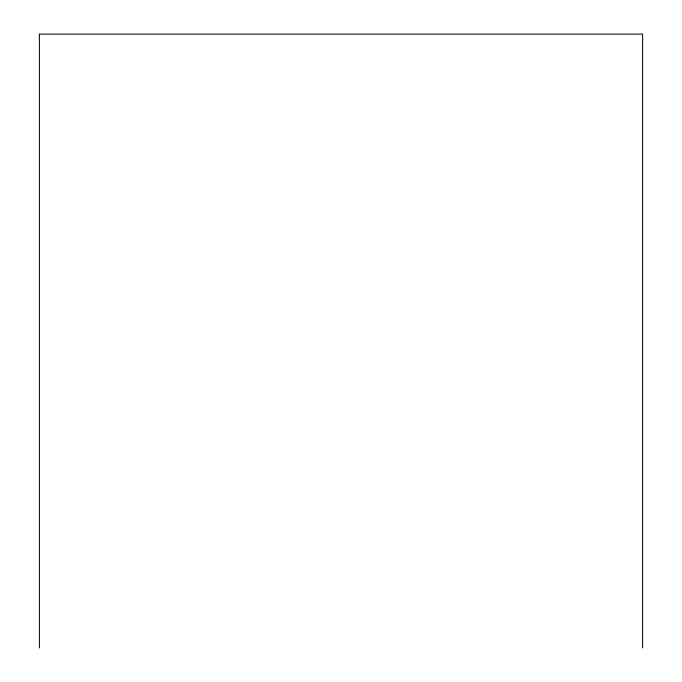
<?xml version="1.0" encoding="UTF-8"?>
<svg xmlns="http://www.w3.org/2000/svg" width="682" height="682" viewBox="0 0 682 682"><rect width="100%" height="100%" fill="white"/><g stroke="black" fill="none" stroke-linecap="round" stroke-linejoin="round"><path stroke-width="1.02" d="M642.615 647.9L642.615 34.1L39.386 34.1L39.386 647.9"/></g></svg>
